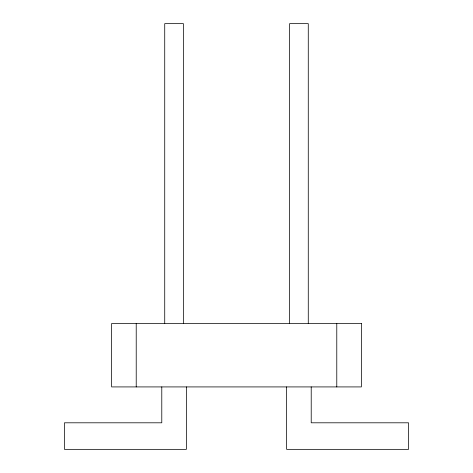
<?xml version="1.0" encoding="UTF-8"?>
<svg xmlns="http://www.w3.org/2000/svg" width="473" height="473" viewBox="0 0 473 473"><rect width="100%" height="100%" fill="white"/><g stroke="black" fill="none" stroke-linecap="round" stroke-linejoin="round"><path stroke-width="0.71" d="M336.782 323.508L336.782 386.92M311.216 386.92L311.216 422.803L408.548 422.803L408.548 449.35L286.638 449.35L286.638 386.92M308.272 323.508L308.272 23.65L289.588 23.65L289.588 323.508M186.362 386.92L186.362 449.35L64.452 449.35L64.452 422.803L161.784 422.803L161.784 386.92M183.412 323.508L183.412 23.65L164.728 23.65L164.728 323.508M136.218 323.508L136.218 386.92M361.36 323.508L111.64 323.508L111.64 386.92L361.36 386.92L361.36 323.508"/></g></svg>
